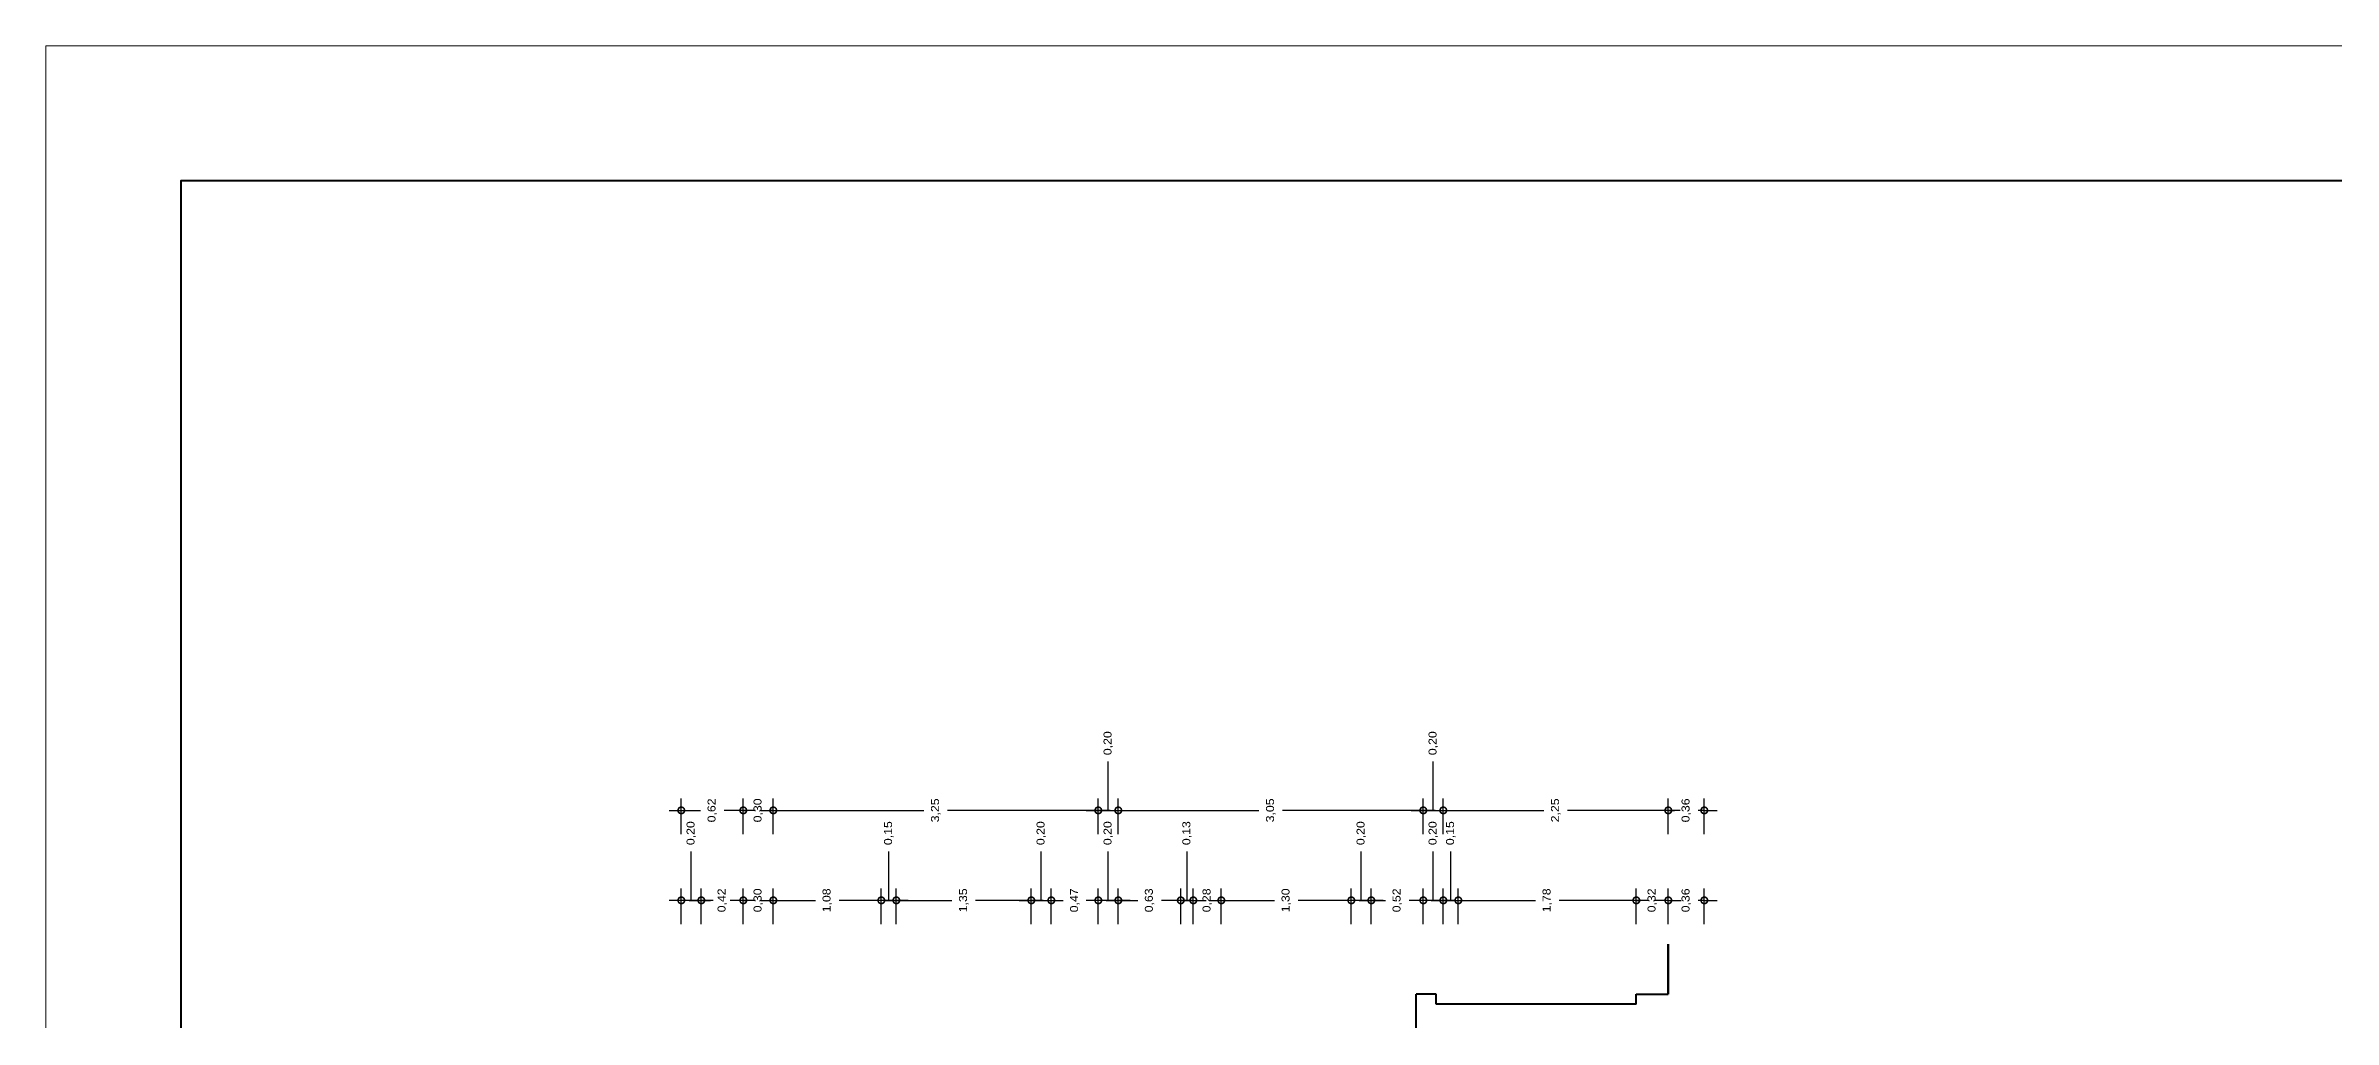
# Model space of a CAD drawing. Header units: millimetres. Extents: x -1459 to -1413, y -119 to 301.
# Drawn here: x -1459.03 to -1436.15, y 290.98 to 300.71 of the extents above; entities that cross this region are included whole.
import ezdxf

# ---------------------------------------------------------------- set-up
doc = ezdxf.new("R2010")
doc.units = ezdxf.units.MM
doc.layers.get('0').update_dxf_attribs({"lineweight": 0})
doc.layers.get('Defpoints').update_dxf_attribs({"lineweight": 5})
for name, color, linetype, lineweight in [('CORTE PLUMA 5', 5, 'Continuous', 40), ('COTAS', 190, 'Continuous', 9), ('MURO CORTADO', 1, 'Continuous', 60), ('ROTULO', 7, 'Continuous', 5)]:
    doc.layers.add(name, color=color, linetype=linetype, lineweight=lineweight)
doc.styles.add('ARIAL DERECHO', font='arial.ttf', dxfattribs={"width": 1.1})
doc.dimstyles.new('COTAS 50 OK', dxfattribs={"dimtxt": 0.08, "dimasz": 0.13, "dimexe": 0.12, "dimexo": 0.2, "dimgap": 0.07, "dimtad": 0, "dimtih": 1, "dimtoh": 1, "dimzin": 0, "dimtxsty": 'ARIAL DERECHO', "dimblk": 'DOTSMALL', "dimcen": 0.15, "dimdle": 0.12, "dimadec": 0, "dimazin": 0, "dimtfac": 1, "dimtmove": 1, "dimatfit": 3, "dimfxl": 1, "dimtzin": 0, "dimarcsym": 0})

# ---------------------------------------------------------------- blocks, each defined once
blk = doc.blocks.new('_DotSmall')
at = {"color": 0, "linetype": 'ByBlock', "const_width": 0.5}
blk.add_lwpolyline([(-0.0625, 0, 1), (0.0625, 0, 1)], format="xyb", close=True, dxfattribs=at)
blk = doc.blocks.new('*D705')
at = {"layer": 'COTAS', "color": 0, "lineweight": -2}
for p, q in [((-1448.403, 293.414), (-1448.403, 293.554)), ((-1448.403, 293.066), (-1448.403, 293.414)), ((-1448.623, 293.066), (-1448.183, 293.066)), ((-1448.503, 292.827), (-1448.503, 293.186)), ((-1448.303, 292.827), (-1448.303, 293.186))]:
    blk.add_line(p, q, dxfattribs=at)
at = {"layer": 'Defpoints', "color": 0}
for p in [(-1448.303, 293.066), (-1448.503, 292.627), (-1448.303, 292.627)]:
    blk.add_point(p, dxfattribs=at)
at = {"layer": 'COTAS', "color": 0, "lineweight": -2, "xscale": 0.13, "yscale": 0.13, "zscale": 0.13, "rotation": 180}
blk.add_blockref('_DotSmall', (-1448.503, 293.066), dxfattribs=at)
at = {"layer": 'COTAS', "color": 0, "lineweight": -2, "xscale": 0.13, "yscale": 0.13, "zscale": 0.13}
blk.add_blockref('_DotSmall', (-1448.303, 293.066), dxfattribs=at)
at = {"layer": 'COTAS', "color": 0, "insert": (-1448.403, 293.738), "char_height": 0.08, "attachment_point": 5, "rotation": 90, "style": 'ARIAL DERECHO'}
blk.add_mtext('0,20', dxfattribs=at)
blk = doc.blocks.new('*D706')
at = {"layer": 'COTAS', "color": 0, "lineweight": -2}
for p, q in [((-1445.153, 293.414), (-1445.153, 293.554)), ((-1445.153, 293.066), (-1445.153, 293.414)), ((-1445.373, 293.066), (-1444.933, 293.066)), ((-1445.253, 292.827), (-1445.253, 293.186)), ((-1445.053, 292.827), (-1445.053, 293.186))]:
    blk.add_line(p, q, dxfattribs=at)
at = {"layer": 'Defpoints', "color": 0}
for p in [(-1445.053, 293.066), (-1445.253, 292.627), (-1445.053, 292.627)]:
    blk.add_point(p, dxfattribs=at)
at = {"layer": 'COTAS', "color": 0, "lineweight": -2, "xscale": 0.13, "yscale": 0.13, "zscale": 0.13, "rotation": 180}
blk.add_blockref('_DotSmall', (-1445.253, 293.066), dxfattribs=at)
at = {"layer": 'COTAS', "color": 0, "lineweight": -2, "xscale": 0.13, "yscale": 0.13, "zscale": 0.13}
blk.add_blockref('_DotSmall', (-1445.053, 293.066), dxfattribs=at)
at = {"layer": 'COTAS', "color": 0, "insert": (-1445.153, 293.738), "char_height": 0.08, "attachment_point": 5, "rotation": 90, "style": 'ARIAL DERECHO'}
blk.add_mtext('0,20', dxfattribs=at)
blk = doc.blocks.new('*D707')
at = {"layer": 'COTAS', "color": 0, "lineweight": -2}
for p, q in [((-1448.423, 293.066), (-1446.896, 293.066)), ((-1448.303, 292.827), (-1448.303, 293.186)), ((-1445.133, 293.066), (-1446.66, 293.066)), ((-1445.253, 292.827), (-1445.253, 293.186))]:
    blk.add_line(p, q, dxfattribs=at)
at = {"layer": 'Defpoints', "color": 0}
for p in [(-1445.253, 293.066), (-1448.303, 292.627), (-1445.253, 292.627)]:
    blk.add_point(p, dxfattribs=at)
at = {"layer": 'COTAS', "color": 0, "lineweight": -2, "xscale": 0.13, "yscale": 0.13, "zscale": 0.13, "rotation": 180}
blk.add_blockref('_DotSmall', (-1448.303, 293.066), dxfattribs=at)
at = {"layer": 'COTAS', "color": 0, "lineweight": -2, "xscale": 0.13, "yscale": 0.13, "zscale": 0.13}
blk.add_blockref('_DotSmall', (-1445.253, 293.066), dxfattribs=at)
at = {"layer": 'COTAS', "color": 0, "insert": (-1446.778, 293.066), "char_height": 0.08, "attachment_point": 5, "rotation": 90, "style": 'ARIAL DERECHO'}
blk.add_mtext('3,05', dxfattribs=at)
blk = doc.blocks.new('*D708')
at = {"layer": 'COTAS', "color": 0, "lineweight": -2}
for p, q in [((-1445.173, 293.066), (-1444.046, 293.066)), ((-1445.053, 292.827), (-1445.053, 293.186)), ((-1442.683, 293.066), (-1443.81, 293.066)), ((-1442.803, 292.827), (-1442.803, 293.186))]:
    blk.add_line(p, q, dxfattribs=at)
at = {"layer": 'Defpoints', "color": 0}
for p in [(-1442.803, 293.066), (-1445.053, 292.627), (-1442.803, 292.627)]:
    blk.add_point(p, dxfattribs=at)
at = {"layer": 'COTAS', "color": 0, "lineweight": -2, "xscale": 0.13, "yscale": 0.13, "zscale": 0.13, "rotation": 180}
blk.add_blockref('_DotSmall', (-1445.053, 293.066), dxfattribs=at)
at = {"layer": 'COTAS', "color": 0, "lineweight": -2, "xscale": 0.13, "yscale": 0.13, "zscale": 0.13}
blk.add_blockref('_DotSmall', (-1442.803, 293.066), dxfattribs=at)
at = {"layer": 'COTAS', "color": 0, "insert": (-1443.928, 293.066), "char_height": 0.08, "attachment_point": 5, "rotation": 90, "style": 'ARIAL DERECHO'}
blk.add_mtext('2,25', dxfattribs=at)
blk = doc.blocks.new('*D688')
at = {"layer": 'COTAS', "color": 0, "lineweight": -2}
for p, q in [((-1448.403, 292.514), (-1448.403, 292.654)), ((-1448.403, 292.166), (-1448.403, 292.514)), ((-1448.183, 292.166), (-1448.623, 292.166)), ((-1448.503, 291.927), (-1448.503, 292.286)), ((-1448.303, 291.927), (-1448.303, 292.286))]:
    blk.add_line(p, q, dxfattribs=at)
at = {"layer": 'Defpoints', "color": 0}
for p in [(-1448.503, 292.166), (-1448.503, 291.727), (-1448.303, 291.727)]:
    blk.add_point(p, dxfattribs=at)
at = {"layer": 'COTAS', "color": 0, "lineweight": -2, "xscale": 0.13, "yscale": 0.13, "zscale": 0.13, "rotation": 180}
blk.add_blockref('_DotSmall', (-1448.503, 292.166), dxfattribs=at)
at = {"layer": 'COTAS', "color": 0, "lineweight": -2, "xscale": 0.13, "yscale": 0.13, "zscale": 0.13}
blk.add_blockref('_DotSmall', (-1448.303, 292.166), dxfattribs=at)
at = {"layer": 'COTAS', "color": 0, "insert": (-1448.403, 292.838), "char_height": 0.08, "attachment_point": 5, "rotation": 90, "style": 'ARIAL DERECHO'}
blk.add_mtext('0,20', dxfattribs=at)
blk = doc.blocks.new('*D689')
at = {"layer": 'COTAS', "color": 0, "lineweight": -2}
for p, q in [((-1445.153, 292.514), (-1445.153, 292.654)), ((-1445.153, 292.166), (-1445.153, 292.514)), ((-1444.933, 292.166), (-1445.373, 292.166)), ((-1445.253, 291.927), (-1445.253, 292.286)), ((-1445.053, 291.927), (-1445.053, 292.286))]:
    blk.add_line(p, q, dxfattribs=at)
at = {"layer": 'Defpoints', "color": 0}
for p in [(-1445.253, 292.166), (-1445.253, 291.727), (-1445.053, 291.727)]:
    blk.add_point(p, dxfattribs=at)
at = {"layer": 'COTAS', "color": 0, "lineweight": -2, "xscale": 0.13, "yscale": 0.13, "zscale": 0.13, "rotation": 180}
blk.add_blockref('_DotSmall', (-1445.253, 292.166), dxfattribs=at)
at = {"layer": 'COTAS', "color": 0, "lineweight": -2, "xscale": 0.13, "yscale": 0.13, "zscale": 0.13}
blk.add_blockref('_DotSmall', (-1445.053, 292.166), dxfattribs=at)
at = {"layer": 'COTAS', "color": 0, "insert": (-1445.153, 292.838), "char_height": 0.08, "attachment_point": 5, "rotation": 90, "style": 'ARIAL DERECHO'}
blk.add_mtext('0,20', dxfattribs=at)
blk = doc.blocks.new('*D690')
at = {"layer": 'COTAS', "color": 0, "lineweight": -2}
for p, q in [((-1451.873, 293.066), (-1450.246, 293.066)), ((-1451.753, 292.827), (-1451.753, 293.186)), ((-1448.383, 293.066), (-1450.01, 293.066)), ((-1448.503, 292.827), (-1448.503, 293.186))]:
    blk.add_line(p, q, dxfattribs=at)
at = {"layer": 'Defpoints', "color": 0}
for p in [(-1448.503, 293.066), (-1451.753, 292.627), (-1448.503, 292.627)]:
    blk.add_point(p, dxfattribs=at)
at = {"layer": 'COTAS', "color": 0, "lineweight": -2, "xscale": 0.13, "yscale": 0.13, "zscale": 0.13, "rotation": 180}
blk.add_blockref('_DotSmall', (-1451.753, 293.066), dxfattribs=at)
at = {"layer": 'COTAS', "color": 0, "lineweight": -2, "xscale": 0.13, "yscale": 0.13, "zscale": 0.13}
blk.add_blockref('_DotSmall', (-1448.503, 293.066), dxfattribs=at)
at = {"layer": 'COTAS', "color": 0, "insert": (-1450.128, 293.066), "char_height": 0.08, "attachment_point": 5, "rotation": 90, "style": 'ARIAL DERECHO'}
blk.add_mtext('3,25', dxfattribs=at)
blk = doc.blocks.new('*D691')
at = {"layer": 'COTAS', "color": 0, "lineweight": -2}
for p, q in [((-1452.573, 292.514), (-1452.573, 292.654)), ((-1452.573, 292.166), (-1452.573, 292.514)), ((-1452.353, 292.166), (-1452.793, 292.166)), ((-1452.673, 291.927), (-1452.673, 292.286)), ((-1452.473, 291.927), (-1452.473, 292.286))]:
    blk.add_line(p, q, dxfattribs=at)
at = {"layer": 'Defpoints', "color": 0}
for p in [(-1452.673, 292.166), (-1452.673, 291.727), (-1452.473, 291.727)]:
    blk.add_point(p, dxfattribs=at)
at = {"layer": 'COTAS', "color": 0, "lineweight": -2, "xscale": 0.13, "yscale": 0.13, "zscale": 0.13, "rotation": 180}
blk.add_blockref('_DotSmall', (-1452.673, 292.166), dxfattribs=at)
at = {"layer": 'COTAS', "color": 0, "lineweight": -2, "xscale": 0.13, "yscale": 0.13, "zscale": 0.13}
blk.add_blockref('_DotSmall', (-1452.473, 292.166), dxfattribs=at)
at = {"layer": 'COTAS', "color": 0, "insert": (-1452.573, 292.838), "char_height": 0.08, "attachment_point": 5, "rotation": 90, "style": 'ARIAL DERECHO'}
blk.add_mtext('0,20', dxfattribs=at)
blk = doc.blocks.new('*D692')
at = {"layer": 'COTAS', "color": 0, "lineweight": -2}
for p, q in [((-1452.053, 292.166), (-1452.183, 292.166)), ((-1452.053, 291.927), (-1452.053, 292.286)), ((-1452.053, 292.166), (-1452.021, 292.166)), ((-1451.753, 292.166), (-1451.785, 292.166)), ((-1451.753, 291.927), (-1451.753, 292.286)), ((-1451.753, 292.166), (-1451.623, 292.166))]:
    blk.add_line(p, q, dxfattribs=at)
at = {"layer": 'Defpoints', "color": 0}
for p in [(-1451.753, 292.166), (-1452.053, 291.727), (-1451.753, 291.727)]:
    blk.add_point(p, dxfattribs=at)
at = {"layer": 'COTAS', "color": 0, "lineweight": -2, "xscale": 0.13, "yscale": 0.13, "zscale": 0.13}
blk.add_blockref('_DotSmall', (-1452.053, 292.166), dxfattribs=at)
at = {"layer": 'COTAS', "color": 0, "lineweight": -2, "xscale": 0.13, "yscale": 0.13, "zscale": 0.13, "rotation": 180}
blk.add_blockref('_DotSmall', (-1451.753, 292.166), dxfattribs=at)
at = {"layer": 'COTAS', "color": 0, "insert": (-1451.903, 292.166), "char_height": 0.08, "attachment_point": 5, "rotation": 90, "style": 'ARIAL DERECHO'}
blk.add_mtext('0,30', dxfattribs=at)
blk = doc.blocks.new('*D693')
at = {"layer": 'COTAS', "color": 0, "lineweight": -2}
for p, q in [((-1452.593, 292.166), (-1452.381, 292.166)), ((-1452.473, 291.927), (-1452.473, 292.286)), ((-1451.933, 292.166), (-1452.145, 292.166)), ((-1452.053, 291.927), (-1452.053, 292.286))]:
    blk.add_line(p, q, dxfattribs=at)
at = {"layer": 'Defpoints', "color": 0}
for p in [(-1452.473, 292.166), (-1452.473, 291.727), (-1452.053, 291.727)]:
    blk.add_point(p, dxfattribs=at)
at = {"layer": 'COTAS', "color": 0, "lineweight": -2, "xscale": 0.13, "yscale": 0.13, "zscale": 0.13, "rotation": 180}
blk.add_blockref('_DotSmall', (-1452.473, 292.166), dxfattribs=at)
at = {"layer": 'COTAS', "color": 0, "lineweight": -2, "xscale": 0.13, "yscale": 0.13, "zscale": 0.13}
blk.add_blockref('_DotSmall', (-1452.053, 292.166), dxfattribs=at)
at = {"layer": 'COTAS', "color": 0, "insert": (-1452.263, 292.166), "char_height": 0.08, "attachment_point": 5, "rotation": 90, "style": 'ARIAL DERECHO'}
blk.add_mtext('0,42', dxfattribs=at)
blk = doc.blocks.new('*D694')
at = {"layer": 'COTAS', "color": 0, "lineweight": -2}
for p, q in [((-1452.053, 293.066), (-1452.183, 293.066)), ((-1452.053, 292.827), (-1452.053, 293.186)), ((-1452.053, 293.066), (-1452.021, 293.066)), ((-1451.753, 293.066), (-1451.785, 293.066)), ((-1451.753, 292.827), (-1451.753, 293.186)), ((-1451.753, 293.066), (-1451.623, 293.066))]:
    blk.add_line(p, q, dxfattribs=at)
at = {"layer": 'Defpoints', "color": 0}
for p in [(-1452.053, 293.066), (-1452.053, 292.627), (-1451.753, 292.627)]:
    blk.add_point(p, dxfattribs=at)
at = {"layer": 'COTAS', "color": 0, "lineweight": -2, "xscale": 0.13, "yscale": 0.13, "zscale": 0.13}
blk.add_blockref('_DotSmall', (-1452.053, 293.066), dxfattribs=at)
at = {"layer": 'COTAS', "color": 0, "lineweight": -2, "xscale": 0.13, "yscale": 0.13, "zscale": 0.13, "rotation": 180}
blk.add_blockref('_DotSmall', (-1451.753, 293.066), dxfattribs=at)
at = {"layer": 'COTAS', "color": 0, "insert": (-1451.903, 293.066), "char_height": 0.08, "attachment_point": 5, "rotation": 90, "style": 'ARIAL DERECHO'}
blk.add_mtext('0,30', dxfattribs=at)
blk = doc.blocks.new('*D695')
at = {"layer": 'COTAS', "color": 0, "lineweight": -2}
for p, q in [((-1452.793, 293.066), (-1452.481, 293.066)), ((-1452.673, 292.827), (-1452.673, 293.186)), ((-1451.933, 293.066), (-1452.245, 293.066)), ((-1452.053, 292.827), (-1452.053, 293.186))]:
    blk.add_line(p, q, dxfattribs=at)
at = {"layer": 'Defpoints', "color": 0}
for p in [(-1452.673, 293.066), (-1452.673, 292.627), (-1452.053, 292.627)]:
    blk.add_point(p, dxfattribs=at)
at = {"layer": 'COTAS', "color": 0, "lineweight": -2, "xscale": 0.13, "yscale": 0.13, "zscale": 0.13, "rotation": 180}
blk.add_blockref('_DotSmall', (-1452.673, 293.066), dxfattribs=at)
at = {"layer": 'COTAS', "color": 0, "lineweight": -2, "xscale": 0.13, "yscale": 0.13, "zscale": 0.13}
blk.add_blockref('_DotSmall', (-1452.053, 293.066), dxfattribs=at)
at = {"layer": 'COTAS', "color": 0, "insert": (-1452.363, 293.066), "char_height": 0.08, "attachment_point": 5, "rotation": 90, "style": 'ARIAL DERECHO'}
blk.add_mtext('0,62', dxfattribs=at)
blk = doc.blocks.new('*D696')
at = {"layer": 'COTAS', "color": 0, "lineweight": -2}
for p, q in [((-1449.093, 292.166), (-1448.856, 292.166)), ((-1448.973, 291.927), (-1448.973, 292.286)), ((-1448.383, 292.166), (-1448.62, 292.166)), ((-1448.503, 291.927), (-1448.503, 292.286))]:
    blk.add_line(p, q, dxfattribs=at)
at = {"layer": 'Defpoints', "color": 0}
for p in [(-1448.503, 292.166), (-1448.973, 291.727), (-1448.503, 291.727)]:
    blk.add_point(p, dxfattribs=at)
at = {"layer": 'COTAS', "color": 0, "lineweight": -2, "xscale": 0.13, "yscale": 0.13, "zscale": 0.13, "rotation": 180}
blk.add_blockref('_DotSmall', (-1448.973, 292.166), dxfattribs=at)
at = {"layer": 'COTAS', "color": 0, "lineweight": -2, "xscale": 0.13, "yscale": 0.13, "zscale": 0.13}
blk.add_blockref('_DotSmall', (-1448.503, 292.166), dxfattribs=at)
at = {"layer": 'COTAS', "color": 0, "insert": (-1448.738, 292.166), "char_height": 0.08, "attachment_point": 5, "rotation": 90, "style": 'ARIAL DERECHO'}
blk.add_mtext('0,47', dxfattribs=at)
blk = doc.blocks.new('*D697')
at = {"layer": 'COTAS', "color": 0, "lineweight": -2}
for p, q in [((-1449.073, 292.514), (-1449.073, 292.654)), ((-1449.073, 292.166), (-1449.073, 292.514)), ((-1449.293, 292.166), (-1448.853, 292.166)), ((-1449.173, 291.927), (-1449.173, 292.286)), ((-1448.973, 291.927), (-1448.973, 292.286))]:
    blk.add_line(p, q, dxfattribs=at)
at = {"layer": 'Defpoints', "color": 0}
for p in [(-1448.973, 292.166), (-1449.173, 291.727), (-1448.973, 291.727)]:
    blk.add_point(p, dxfattribs=at)
at = {"layer": 'COTAS', "color": 0, "lineweight": -2, "xscale": 0.13, "yscale": 0.13, "zscale": 0.13, "rotation": 180}
blk.add_blockref('_DotSmall', (-1449.173, 292.166), dxfattribs=at)
at = {"layer": 'COTAS', "color": 0, "lineweight": -2, "xscale": 0.13, "yscale": 0.13, "zscale": 0.13}
blk.add_blockref('_DotSmall', (-1448.973, 292.166), dxfattribs=at)
at = {"layer": 'COTAS', "color": 0, "insert": (-1449.073, 292.838), "char_height": 0.08, "attachment_point": 5, "rotation": 90, "style": 'ARIAL DERECHO'}
blk.add_mtext('0,20', dxfattribs=at)
blk = doc.blocks.new('*D698')
at = {"layer": 'COTAS', "color": 0, "lineweight": -2}
for p, q in [((-1451.873, 292.166), (-1451.331, 292.166)), ((-1451.753, 291.927), (-1451.753, 292.286)), ((-1450.553, 292.166), (-1451.095, 292.166)), ((-1450.673, 291.927), (-1450.673, 292.286))]:
    blk.add_line(p, q, dxfattribs=at)
at = {"layer": 'Defpoints', "color": 0}
for p in [(-1451.753, 292.166), (-1451.753, 291.727), (-1450.673, 291.727)]:
    blk.add_point(p, dxfattribs=at)
at = {"layer": 'COTAS', "color": 0, "lineweight": -2, "xscale": 0.13, "yscale": 0.13, "zscale": 0.13, "rotation": 180}
blk.add_blockref('_DotSmall', (-1451.753, 292.166), dxfattribs=at)
at = {"layer": 'COTAS', "color": 0, "lineweight": -2, "xscale": 0.13, "yscale": 0.13, "zscale": 0.13}
blk.add_blockref('_DotSmall', (-1450.673, 292.166), dxfattribs=at)
at = {"layer": 'COTAS', "color": 0, "insert": (-1451.213, 292.166), "char_height": 0.08, "attachment_point": 5, "rotation": 90, "style": 'ARIAL DERECHO'}
blk.add_mtext('1,08', dxfattribs=at)
blk = doc.blocks.new('*D699')
at = {"layer": 'COTAS', "color": 0, "lineweight": -2}
for p, q in [((-1450.598, 292.514), (-1450.598, 292.654)), ((-1450.598, 292.166), (-1450.598, 292.514)), ((-1450.403, 292.166), (-1450.793, 292.166)), ((-1450.673, 291.927), (-1450.673, 292.286)), ((-1450.523, 291.927), (-1450.523, 292.286))]:
    blk.add_line(p, q, dxfattribs=at)
at = {"layer": 'Defpoints', "color": 0}
for p in [(-1450.673, 292.166), (-1450.673, 291.727), (-1450.523, 291.727)]:
    blk.add_point(p, dxfattribs=at)
at = {"layer": 'COTAS', "color": 0, "lineweight": -2, "xscale": 0.13, "yscale": 0.13, "zscale": 0.13, "rotation": 180}
blk.add_blockref('_DotSmall', (-1450.673, 292.166), dxfattribs=at)
at = {"layer": 'COTAS', "color": 0, "lineweight": -2, "xscale": 0.13, "yscale": 0.13, "zscale": 0.13}
blk.add_blockref('_DotSmall', (-1450.523, 292.166), dxfattribs=at)
at = {"layer": 'COTAS', "color": 0, "insert": (-1450.598, 292.838), "char_height": 0.08, "attachment_point": 5, "rotation": 90, "style": 'ARIAL DERECHO'}
blk.add_mtext('0,15', dxfattribs=at)
blk = doc.blocks.new('*D700')
at = {"layer": 'COTAS', "color": 0, "lineweight": -2}
for p, q in [((-1450.643, 292.166), (-1449.966, 292.166)), ((-1450.523, 291.927), (-1450.523, 292.286)), ((-1449.053, 292.166), (-1449.73, 292.166)), ((-1449.173, 291.927), (-1449.173, 292.286))]:
    blk.add_line(p, q, dxfattribs=at)
at = {"layer": 'Defpoints', "color": 0}
for p in [(-1449.173, 292.166), (-1450.523, 291.727), (-1449.173, 291.727)]:
    blk.add_point(p, dxfattribs=at)
at = {"layer": 'COTAS', "color": 0, "lineweight": -2, "xscale": 0.13, "yscale": 0.13, "zscale": 0.13, "rotation": 180}
blk.add_blockref('_DotSmall', (-1450.523, 292.166), dxfattribs=at)
at = {"layer": 'COTAS', "color": 0, "lineweight": -2, "xscale": 0.13, "yscale": 0.13, "zscale": 0.13}
blk.add_blockref('_DotSmall', (-1449.173, 292.166), dxfattribs=at)
at = {"layer": 'COTAS', "color": 0, "insert": (-1449.848, 292.166), "char_height": 0.08, "attachment_point": 5, "rotation": 90, "style": 'ARIAL DERECHO'}
blk.add_mtext('1,35', dxfattribs=at)
blk = doc.blocks.new('*D701')
at = {"layer": 'COTAS', "color": 0, "lineweight": -2}
for p, q in [((-1447.393, 292.166), (-1446.741, 292.166)), ((-1447.273, 291.927), (-1447.273, 292.286)), ((-1445.853, 292.166), (-1446.505, 292.166)), ((-1445.973, 291.927), (-1445.973, 292.286))]:
    blk.add_line(p, q, dxfattribs=at)
at = {"layer": 'Defpoints', "color": 0}
for p in [(-1447.273, 292.166), (-1447.273, 291.727), (-1445.973, 291.727)]:
    blk.add_point(p, dxfattribs=at)
at = {"layer": 'COTAS', "color": 0, "lineweight": -2, "xscale": 0.13, "yscale": 0.13, "zscale": 0.13, "rotation": 180}
blk.add_blockref('_DotSmall', (-1447.273, 292.166), dxfattribs=at)
at = {"layer": 'COTAS', "color": 0, "lineweight": -2, "xscale": 0.13, "yscale": 0.13, "zscale": 0.13}
blk.add_blockref('_DotSmall', (-1445.973, 292.166), dxfattribs=at)
at = {"layer": 'COTAS', "color": 0, "insert": (-1446.623, 292.166), "char_height": 0.08, "attachment_point": 5, "rotation": 90, "style": 'ARIAL DERECHO'}
blk.add_mtext('1,30', dxfattribs=at)
blk = doc.blocks.new('*D702')
at = {"layer": 'COTAS', "color": 0, "lineweight": -2}
for p, q in [((-1445.873, 292.514), (-1445.873, 292.654)), ((-1445.873, 292.166), (-1445.873, 292.514)), ((-1445.653, 292.166), (-1446.093, 292.166)), ((-1445.973, 291.927), (-1445.973, 292.286)), ((-1445.773, 291.927), (-1445.773, 292.286))]:
    blk.add_line(p, q, dxfattribs=at)
at = {"layer": 'Defpoints', "color": 0}
for p in [(-1445.973, 292.166), (-1445.973, 291.727), (-1445.773, 291.727)]:
    blk.add_point(p, dxfattribs=at)
at = {"layer": 'COTAS', "color": 0, "lineweight": -2, "xscale": 0.13, "yscale": 0.13, "zscale": 0.13, "rotation": 180}
blk.add_blockref('_DotSmall', (-1445.973, 292.166), dxfattribs=at)
at = {"layer": 'COTAS', "color": 0, "lineweight": -2, "xscale": 0.13, "yscale": 0.13, "zscale": 0.13}
blk.add_blockref('_DotSmall', (-1445.773, 292.166), dxfattribs=at)
at = {"layer": 'COTAS', "color": 0, "insert": (-1445.873, 292.838), "char_height": 0.08, "attachment_point": 5, "rotation": 90, "style": 'ARIAL DERECHO'}
blk.add_mtext('0,20', dxfattribs=at)
blk = doc.blocks.new('*D703')
at = {"layer": 'COTAS', "color": 0, "lineweight": -2}
for p, q in [((-1445.893, 292.166), (-1445.631, 292.166)), ((-1445.773, 291.927), (-1445.773, 292.286)), ((-1445.133, 292.166), (-1445.395, 292.166)), ((-1445.253, 291.927), (-1445.253, 292.286))]:
    blk.add_line(p, q, dxfattribs=at)
at = {"layer": 'Defpoints', "color": 0}
for p in [(-1445.773, 292.166), (-1445.773, 291.727), (-1445.253, 291.727)]:
    blk.add_point(p, dxfattribs=at)
at = {"layer": 'COTAS', "color": 0, "lineweight": -2, "xscale": 0.13, "yscale": 0.13, "zscale": 0.13, "rotation": 180}
blk.add_blockref('_DotSmall', (-1445.773, 292.166), dxfattribs=at)
at = {"layer": 'COTAS', "color": 0, "lineweight": -2, "xscale": 0.13, "yscale": 0.13, "zscale": 0.13}
blk.add_blockref('_DotSmall', (-1445.253, 292.166), dxfattribs=at)
at = {"layer": 'COTAS', "color": 0, "insert": (-1445.513, 292.166), "char_height": 0.08, "attachment_point": 5, "rotation": 90, "style": 'ARIAL DERECHO'}
blk.add_mtext('0,52', dxfattribs=at)
blk = doc.blocks.new('*D704')
at = {"layer": 'COTAS', "color": 0, "lineweight": -2}
for p, q in [((-1443.123, 292.166), (-1443.253, 292.166)), ((-1443.123, 291.927), (-1443.123, 292.286)), ((-1443.123, 292.166), (-1443.081, 292.166)), ((-1442.803, 292.166), (-1442.845, 292.166)), ((-1442.803, 291.927), (-1442.803, 292.286)), ((-1442.803, 292.166), (-1442.673, 292.166))]:
    blk.add_line(p, q, dxfattribs=at)
at = {"layer": 'Defpoints', "color": 0}
for p in [(-1442.803, 292.166), (-1443.123, 291.727), (-1442.803, 291.727)]:
    blk.add_point(p, dxfattribs=at)
at = {"layer": 'COTAS', "color": 0, "lineweight": -2, "xscale": 0.13, "yscale": 0.13, "zscale": 0.13}
blk.add_blockref('_DotSmall', (-1443.123, 292.166), dxfattribs=at)
at = {"layer": 'COTAS', "color": 0, "lineweight": -2, "xscale": 0.13, "yscale": 0.13, "zscale": 0.13, "rotation": 180}
blk.add_blockref('_DotSmall', (-1442.803, 292.166), dxfattribs=at)
at = {"layer": 'COTAS', "color": 0, "insert": (-1442.963, 292.166), "char_height": 0.08, "attachment_point": 5, "rotation": 90, "style": 'ARIAL DERECHO'}
blk.add_mtext('0,32', dxfattribs=at)
blk = doc.blocks.new('*D761')
at = {"layer": 'COTAS', "color": 0, "lineweight": -2}
for p, q in [((-1444.978, 292.514), (-1444.978, 292.654)), ((-1444.978, 292.166), (-1444.978, 292.514)), ((-1445.173, 292.166), (-1444.783, 292.166)), ((-1445.053, 291.927), (-1445.053, 292.286)), ((-1444.903, 291.927), (-1444.903, 292.286))]:
    blk.add_line(p, q, dxfattribs=at)
at = {"layer": 'Defpoints', "color": 0}
for p in [(-1444.903, 292.166), (-1445.053, 291.727), (-1444.903, 291.727)]:
    blk.add_point(p, dxfattribs=at)
at = {"layer": 'COTAS', "color": 0, "lineweight": -2, "xscale": 0.13, "yscale": 0.13, "zscale": 0.13, "rotation": 180}
blk.add_blockref('_DotSmall', (-1445.053, 292.166), dxfattribs=at)
at = {"layer": 'COTAS', "color": 0, "lineweight": -2, "xscale": 0.13, "yscale": 0.13, "zscale": 0.13}
blk.add_blockref('_DotSmall', (-1444.903, 292.166), dxfattribs=at)
at = {"layer": 'COTAS', "color": 0, "insert": (-1444.978, 292.838), "char_height": 0.08, "attachment_point": 5, "rotation": 90, "style": 'ARIAL DERECHO'}
blk.add_mtext('0,15', dxfattribs=at)
blk = doc.blocks.new('*D762')
at = {"layer": 'COTAS', "color": 0, "lineweight": -2}
for p, q in [((-1445.023, 292.166), (-1444.131, 292.166)), ((-1444.903, 291.927), (-1444.903, 292.286)), ((-1443.003, 292.166), (-1443.895, 292.166)), ((-1443.123, 291.927), (-1443.123, 292.286))]:
    blk.add_line(p, q, dxfattribs=at)
at = {"layer": 'Defpoints', "color": 0}
for p in [(-1444.903, 292.166), (-1444.903, 291.727), (-1443.123, 291.727)]:
    blk.add_point(p, dxfattribs=at)
at = {"layer": 'COTAS', "color": 0, "lineweight": -2, "xscale": 0.13, "yscale": 0.13, "zscale": 0.13, "rotation": 180}
blk.add_blockref('_DotSmall', (-1444.903, 292.166), dxfattribs=at)
at = {"layer": 'COTAS', "color": 0, "lineweight": -2, "xscale": 0.13, "yscale": 0.13, "zscale": 0.13}
blk.add_blockref('_DotSmall', (-1443.123, 292.166), dxfattribs=at)
at = {"layer": 'COTAS', "color": 0, "insert": (-1444.013, 292.166), "char_height": 0.08, "attachment_point": 5, "rotation": 90, "style": 'ARIAL DERECHO'}
blk.add_mtext('1,78', dxfattribs=at)
blk = doc.blocks.new('*D765')
at = {"layer": 'COTAS', "color": 0, "lineweight": -2}
for p, q in [((-1448.423, 292.166), (-1448.108, 292.166)), ((-1448.303, 291.927), (-1448.303, 292.286)), ((-1447.558, 292.166), (-1447.872, 292.166)), ((-1447.678, 291.927), (-1447.678, 292.286))]:
    blk.add_line(p, q, dxfattribs=at)
at = {"layer": 'Defpoints', "color": 0}
for p in [(-1448.303, 292.166), (-1448.303, 291.727), (-1447.678, 291.727)]:
    blk.add_point(p, dxfattribs=at)
at = {"layer": 'COTAS', "color": 0, "lineweight": -2, "xscale": 0.13, "yscale": 0.13, "zscale": 0.13, "rotation": 180}
blk.add_blockref('_DotSmall', (-1448.303, 292.166), dxfattribs=at)
at = {"layer": 'COTAS', "color": 0, "lineweight": -2, "xscale": 0.13, "yscale": 0.13, "zscale": 0.13}
blk.add_blockref('_DotSmall', (-1447.678, 292.166), dxfattribs=at)
at = {"layer": 'COTAS', "color": 0, "insert": (-1447.99, 292.166), "char_height": 0.08, "attachment_point": 5, "rotation": 90, "style": 'ARIAL DERECHO'}
blk.add_mtext('0,63', dxfattribs=at)
blk = doc.blocks.new('*D766')
at = {"layer": 'COTAS', "color": 0, "lineweight": -2}
for p, q in [((-1447.615, 292.514), (-1447.615, 292.654)), ((-1447.615, 292.166), (-1447.615, 292.514)), ((-1447.678, 292.166), (-1447.808, 292.166)), ((-1447.678, 291.927), (-1447.678, 292.286)), ((-1447.678, 292.166), (-1447.553, 292.166)), ((-1447.678, 292.166), (-1447.553, 292.166)), ((-1447.553, 291.927), (-1447.553, 292.286)), ((-1447.553, 292.166), (-1447.423, 292.166))]:
    blk.add_line(p, q, dxfattribs=at)
at = {"layer": 'Defpoints', "color": 0}
for p in [(-1447.553, 292.166), (-1447.678, 291.727), (-1447.553, 291.727)]:
    blk.add_point(p, dxfattribs=at)
at = {"layer": 'COTAS', "color": 0, "lineweight": -2, "xscale": 0.13, "yscale": 0.13, "zscale": 0.13}
blk.add_blockref('_DotSmall', (-1447.678, 292.166), dxfattribs=at)
at = {"layer": 'COTAS', "color": 0, "lineweight": -2, "xscale": 0.13, "yscale": 0.13, "zscale": 0.13, "rotation": 180}
blk.add_blockref('_DotSmall', (-1447.553, 292.166), dxfattribs=at)
at = {"layer": 'COTAS', "color": 0, "insert": (-1447.615, 292.838), "char_height": 0.08, "attachment_point": 5, "rotation": 90, "style": 'ARIAL DERECHO'}
blk.add_mtext('0,13', dxfattribs=at)
blk = doc.blocks.new('*D767')
at = {"layer": 'COTAS', "color": 0, "lineweight": -2}
for p, q in [((-1447.553, 292.166), (-1447.683, 292.166)), ((-1447.553, 291.927), (-1447.553, 292.286)), ((-1447.553, 292.166), (-1447.531, 292.166)), ((-1447.273, 292.166), (-1447.295, 292.166)), ((-1447.273, 291.927), (-1447.273, 292.286)), ((-1447.273, 292.166), (-1447.143, 292.166))]:
    blk.add_line(p, q, dxfattribs=at)
at = {"layer": 'Defpoints', "color": 0}
for p in [(-1447.553, 292.166), (-1447.553, 291.727), (-1447.273, 291.727)]:
    blk.add_point(p, dxfattribs=at)
at = {"layer": 'COTAS', "color": 0, "lineweight": -2, "xscale": 0.13, "yscale": 0.13, "zscale": 0.13}
blk.add_blockref('_DotSmall', (-1447.553, 292.166), dxfattribs=at)
at = {"layer": 'COTAS', "color": 0, "lineweight": -2, "xscale": 0.13, "yscale": 0.13, "zscale": 0.13, "rotation": 180}
blk.add_blockref('_DotSmall', (-1447.273, 292.166), dxfattribs=at)
at = {"layer": 'COTAS', "color": 0, "insert": (-1447.413, 292.166), "char_height": 0.08, "attachment_point": 5, "rotation": 90, "style": 'ARIAL DERECHO'}
blk.add_mtext('0,28', dxfattribs=at)
blk = doc.blocks.new('*D774')
at = {"layer": 'COTAS', "color": 0, "lineweight": -2}
for p, q in [((-1442.803, 293.066), (-1442.933, 293.066)), ((-1442.803, 292.827), (-1442.803, 293.186)), ((-1442.803, 293.066), (-1442.741, 293.066)), ((-1442.443, 293.066), (-1442.505, 293.066)), ((-1442.443, 292.827), (-1442.443, 293.186)), ((-1442.443, 293.066), (-1442.313, 293.066))]:
    blk.add_line(p, q, dxfattribs=at)
at = {"layer": 'Defpoints', "color": 0}
for p in [(-1442.443, 293.066), (-1442.803, 292.627), (-1442.443, 292.627)]:
    blk.add_point(p, dxfattribs=at)
at = {"layer": 'COTAS', "color": 0, "lineweight": -2, "xscale": 0.13, "yscale": 0.13, "zscale": 0.13}
blk.add_blockref('_DotSmall', (-1442.803, 293.066), dxfattribs=at)
at = {"layer": 'COTAS', "color": 0, "lineweight": -2, "xscale": 0.13, "yscale": 0.13, "zscale": 0.13, "rotation": 180}
blk.add_blockref('_DotSmall', (-1442.443, 293.066), dxfattribs=at)
at = {"layer": 'COTAS', "color": 0, "insert": (-1442.623, 293.066), "char_height": 0.08, "attachment_point": 5, "rotation": 90, "style": 'ARIAL DERECHO'}
blk.add_mtext('0,36', dxfattribs=at)
blk = doc.blocks.new('*D775')
at = {"layer": 'COTAS', "color": 0, "lineweight": -2}
for p, q in [((-1442.803, 292.166), (-1442.933, 292.166)), ((-1442.803, 291.927), (-1442.803, 292.286)), ((-1442.803, 292.166), (-1442.741, 292.166)), ((-1442.443, 292.166), (-1442.505, 292.166)), ((-1442.443, 291.927), (-1442.443, 292.286)), ((-1442.443, 292.166), (-1442.313, 292.166))]:
    blk.add_line(p, q, dxfattribs=at)
at = {"layer": 'Defpoints', "color": 0}
for p in [(-1442.443, 292.166), (-1442.803, 291.727), (-1442.443, 291.727)]:
    blk.add_point(p, dxfattribs=at)
at = {"layer": 'COTAS', "color": 0, "lineweight": -2, "xscale": 0.13, "yscale": 0.13, "zscale": 0.13}
blk.add_blockref('_DotSmall', (-1442.803, 292.166), dxfattribs=at)
at = {"layer": 'COTAS', "color": 0, "lineweight": -2, "xscale": 0.13, "yscale": 0.13, "zscale": 0.13, "rotation": 180}
blk.add_blockref('_DotSmall', (-1442.443, 292.166), dxfattribs=at)
at = {"layer": 'COTAS', "color": 0, "insert": (-1442.623, 292.166), "char_height": 0.08, "attachment_point": 5, "rotation": 90, "style": 'ARIAL DERECHO'}
blk.add_mtext('0,36', dxfattribs=at)

msp = doc.modelspace()

# ---------------------------------------------------------------- linework, layer by layer
at = {"layer": 'CORTE PLUMA 5'}
for p, q in [((-1445.123, 291.227), (-1445.323, 291.227)), ((-1445.323, 290.727), (-1445.323, 291.227)), ((-1445.123, 291.127), (-1445.123, 291.227)), ((-1443.123, 291.227), (-1442.803, 291.227)), ((-1443.123, 291.127), (-1443.123, 291.227)), ((-1443.123, 291.127), (-1445.123, 291.127))]:
    msp.add_line(p, q, dxfattribs=at)
at = {"layer": 'MURO CORTADO', "lineweight": 80}
msp.add_line((-1442.803, 291.227), (-1442.803, 291.727), dxfattribs=at)
at = {"layer": 'ROTULO'}
msp.add_lwpolyline([(-1413.278, 236.214), (-1413.278, 300.714), (-1459.028, 300.714), (-1459.028, 236.214)], close=True, dxfattribs=at)
at = {"layer": 'ROTULO', "lineweight": 40}
msp.add_lwpolyline([(-1414.628, 237.564), (-1414.628, 299.364), (-1457.678, 299.364), (-1457.678, 237.564)], close=True, dxfattribs=at)

# ---------------------------------------------------------------- dimensions: what is measured, and where the dimension line sits
at = {"layer": 'COTAS'}
for base, p1, p2, picture, middle in [((-1448.303, 293.066), (-1448.503, 292.627), (-1448.303, 292.627), '*D705', (-1448.403, 293.624)), ((-1445.053, 293.066), (-1445.253, 292.627), (-1445.053, 292.627), '*D706', (-1445.153, 293.624)), ((-1452.673, 293.066), (-1452.053, 292.627), (-1452.673, 292.627), '*D695', (-1452.363, 293.066)), ((-1452.053, 293.066), (-1451.753, 292.627), (-1452.053, 292.627), '*D694', (-1451.903, 293.066)), ((-1448.503, 293.066), (-1451.753, 292.627), (-1448.503, 292.627), '*D690', (-1450.128, 293.066)), ((-1445.253, 293.066), (-1448.303, 292.627), (-1445.253, 292.627), '*D707', (-1446.778, 293.066)), ((-1442.803, 293.066), (-1445.053, 292.627), (-1442.803, 292.627), '*D708', (-1443.928, 293.066)), ((-1442.443, 293.066), (-1442.803, 292.627), (-1442.443, 292.627), '*D774', (-1442.623, 293.066)), ((-1452.673, 292.166), (-1452.473, 291.727), (-1452.673, 291.727), '*D691', (-1452.573, 292.724)), ((-1450.673, 292.166), (-1450.523, 291.727), (-1450.673, 291.727), '*D699', (-1450.598, 292.724)), ((-1448.973, 292.166), (-1449.173, 291.727), (-1448.973, 291.727), '*D697', (-1449.073, 292.724)), ((-1448.503, 292.166), (-1448.303, 291.727), (-1448.503, 291.727), '*D688', (-1448.403, 292.724)), ((-1447.552624848, 292.166382699), (-1447.677624848, 291.726678834), (-1447.552624848, 291.726678834), '*D766', (-1447.615124848, 292.723688292)), ((-1445.973, 292.166), (-1445.773, 291.727), (-1445.973, 291.727), '*D702', (-1445.873, 292.724)), ((-1445.253, 292.166), (-1445.053, 291.727), (-1445.253, 291.727), '*D689', (-1445.153, 292.724)), ((-1444.903, 292.166), (-1445.053, 291.727), (-1444.903, 291.727), '*D761', (-1444.978, 292.724)), ((-1452.473, 292.166), (-1452.053, 291.727), (-1452.473, 291.727), '*D693', (-1452.263, 292.166)), ((-1451.753, 292.166), (-1452.053, 291.727), (-1451.753, 291.727), '*D692', (-1451.903, 292.166)), ((-1451.753, 292.166), (-1450.673, 291.727), (-1451.753, 291.727), '*D698', (-1451.213, 292.166)), ((-1449.173, 292.166), (-1450.523, 291.727), (-1449.173, 291.727), '*D700', (-1449.848, 292.166)), ((-1448.503, 292.166), (-1448.973, 291.727), (-1448.503, 291.727), '*D696', (-1448.738, 292.166)), ((-1448.302624848, 292.166382699), (-1447.677624848, 291.726678834), (-1448.302624848, 291.726678834), '*D765', (-1447.990124848, 292.166382699)), ((-1447.553, 292.166), (-1447.273, 291.727), (-1447.553, 291.727), '*D767', (-1447.413, 292.166)), ((-1447.273, 292.166), (-1445.973, 291.727), (-1447.273, 291.727), '*D701', (-1446.623, 292.166)), ((-1445.773, 292.166), (-1445.253, 291.727), (-1445.773, 291.727), '*D703', (-1445.513, 292.166)), ((-1444.903, 292.166), (-1443.123, 291.727), (-1444.903, 291.727), '*D762', (-1444.013, 292.166)), ((-1442.803, 292.166), (-1443.123, 291.727), (-1442.803, 291.727), '*D704', (-1442.963, 292.166)), ((-1442.443, 292.166), (-1442.803, 291.727), (-1442.443, 291.727), '*D775', (-1442.623, 292.166))]:
    dim = msp.add_linear_dim(base=base, p1=p1, p2=p2, angle=180, dimstyle='COTAS 50 OK', dxfattribs=at)
    dim.commit()
    dim.dimension.update_dxf_attribs({"geometry": picture, "text_midpoint": middle})

doc.saveas('drawing.dxf')
